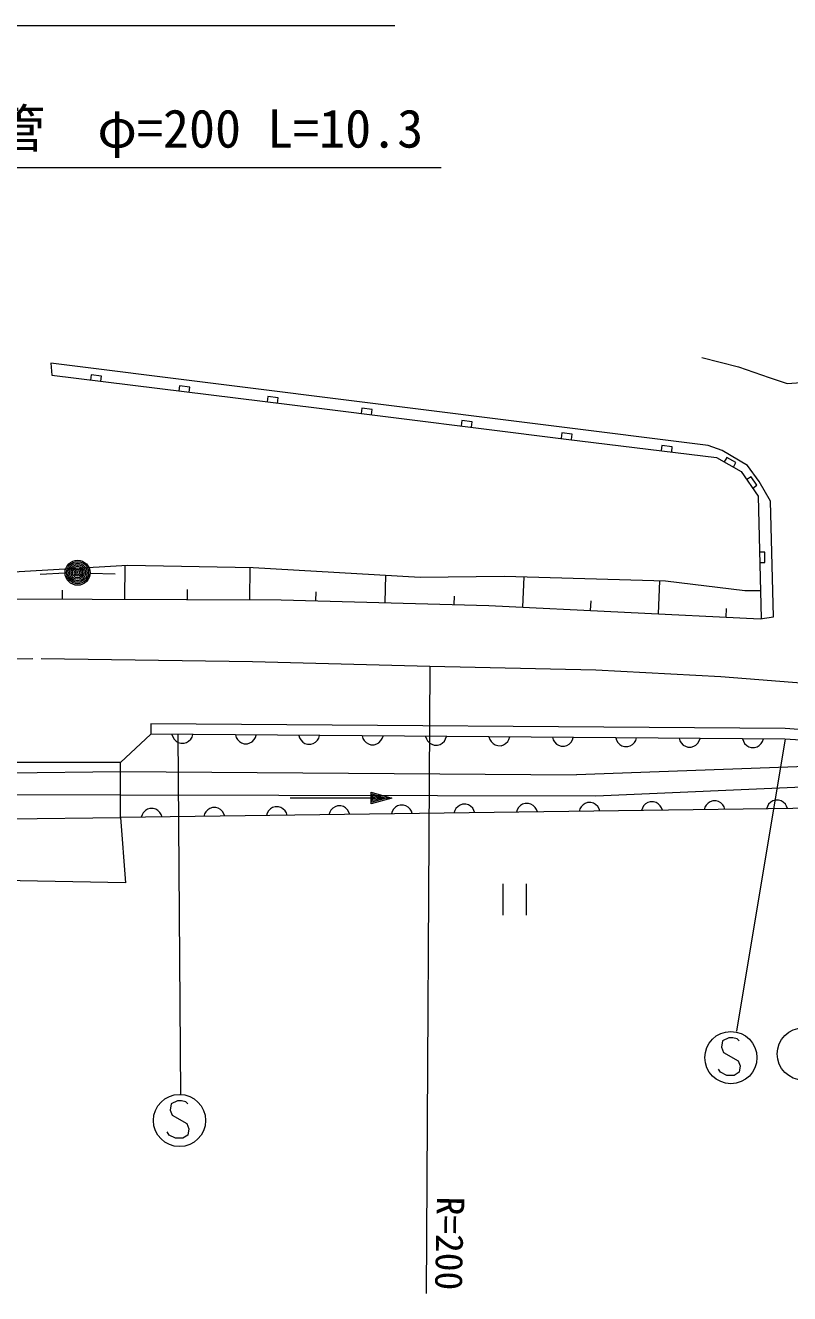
# Model space of a CAD drawing. Units: millimetres, scale not verified. Extents: x 40000 to 680000, y 20000 to 380000.
# Drawn here: x 400991 to 437614, y 271792 to 332562 of the extents above; entities that cross this region are included whole.
import ezdxf
from ezdxf.enums import TextEntityAlignment as Align

# ---------------------------------------------------------------- set-up
doc = ezdxf.new("R2010")
doc.units = ezdxf.units.MM
doc.header["$LTSCALE"] = 1000
doc.linetypes.add('CHAIN', pattern=[18.5, 12, -1.5, 3.5, -1.5])
for name, color, linetype, lineweight in [('M-BGD', 7, 'Continuous', 13), ('M-BGD-EXST', 7, 'Continuous', 13), ('M-BMK', 2, 'CHAIN', 13), ('M-STR-HTXT', 7, 'Continuous', 13)]:
    doc.layers.add(name, color=color, linetype=linetype, lineweight=lineweight)
doc.styles.add('ＭＳ ゴシック', font='')
doc.styles.get('ＭＳ ゴシック').set_extended_font_data('MS Gothic')

msp = doc.modelspace()

# ---------------------------------------------------------------- linework, layer by layer
at = {"layer": 'M-BGD'}
for p, q in [((433400, 316652), (435160, 316198)), ((433710, 312428), (402216, 316379)), ((402216, 316379), (402252, 315798)), ((435160, 316198), (436637, 315687)), ((402252, 315798), (414939, 314234)), ((404149, 315816), (404118, 315568)), ((404645, 315755), (404149, 315816)), ((404614, 315506), (404645, 315755)), ((436637, 315687), (437489, 315403)), ((437489, 315403), (438398, 315459)), ((408378, 315295), (408347, 315047)), ((408874, 315234), (408378, 315295)), ((408843, 314985), (408874, 315234)), ((412607, 314774), (412576, 314526)), ((413103, 314713), (412607, 314774)), ((413072, 314464), (413103, 314713)), ((414939, 314234), (426909, 312733)), ((417118, 314217), (417087, 313968)), ((417614, 314155), (417118, 314217)), ((417583, 313907), (417614, 314155)), ((421911, 313623), (421880, 313375)), ((422407, 313562), (421911, 313623)), ((422376, 313313), (422407, 313562)), ((426704, 313030), (426673, 312781)), ((427200, 312968), (426704, 313030)), ((427169, 312720), (427200, 312968)), ((426909, 312733), (434111, 311860)), ((431497, 312436), (431466, 312188)), ((431993, 312375), (431497, 312436)), ((431962, 312126), (431993, 312375)), ((434379, 312196), (433710, 312428)), ((434111, 311860), (435292, 311179)), ((435601, 311469), (434379, 312196)), ((434610, 311861), (434485, 311645)), ((435043, 311611), (434610, 311861)), ((434918, 311395), (435043, 311611)), ((435292, 311179), (436110, 309997)), ((436153, 310713), (435601, 311469)), ((435764, 310936), (435559, 310794)), ((436049, 310525), (435764, 310936)), ((436699, 309768), (436153, 310713)), ((435843, 310383), (436049, 310525)), ((436110, 309997), (436246, 304140)), ((436836, 304224), (436699, 309768)), ((436422, 307324), (436172, 307318)), ((436433, 306824), (436422, 307324)), ((400154, 306360), (405887, 306695)), ((402895, 306306), (401696, 306250)), ((404094, 306319), (405294, 306289)), ((405764, 305065), (405769, 306689)), ((405887, 306695), (411907, 306582)), ((411752, 305046), (411757, 306585)), ((411907, 306582), (419916, 306127)), ((436184, 306819), (436433, 306824)), ((418225, 304906), (418261, 306221)), ((419916, 306127), (423939, 306168)), ((423939, 306168), (431664, 305941)), ((424826, 304690), (424897, 306140)), ((431325, 304372), (431402, 305949)), ((431664, 305941), (435470, 305487)), ((386301, 305125), (413250, 305042)), ((402770, 305074), (402771, 305506)), ((408758, 305056), (408760, 305531)), ((414908, 304996), (414920, 305420)), ((421542, 304815), (421553, 305214)), ((435470, 305487), (436214, 305491)), ((413250, 305042), (423201, 304769)), ((423201, 304769), (436199, 304133)), ((428075, 304531), (428097, 304985)), ((434575, 304213), (434595, 304624)), ((436199, 304133), (436836, 304224)), ((407002, 299096), (406999, 298596)), ((437395, 298863), (407002, 299096)), ((405551, 297242), (406999, 298596)), ((437378, 298363), (406999, 298596)), ((408018, 298588), (408057, 298468)), ((408057, 298468), (408116, 298367)), ((408916, 298361), (408977, 298461)), ((408977, 298461), (409018, 298580)), ((411055, 298565), (411095, 298444)), ((411095, 298444), (411154, 298344)), ((411954, 298338), (412015, 298437)), ((412015, 298437), (412055, 298557)), ((414093, 298541), (414132, 298421)), ((414132, 298421), (414192, 298321)), ((414992, 298315), (415052, 298414)), ((415052, 298414), (415093, 298534)), ((417131, 298518), (417170, 298398)), ((417170, 298398), (417230, 298297)), ((418030, 298291), (418090, 298391)), ((418090, 298391), (418131, 298511)), ((420169, 298495), (420208, 298375)), ((421128, 298368), (421169, 298487)), ((423207, 298472), (423246, 298351)), ((424166, 298344), (424207, 298464)), ((426245, 298448), (426284, 298328)), ((427204, 298321), (427245, 298441)), ((429283, 298425), (429322, 298305)), ((430242, 298298), (430283, 298418)), ((432321, 298402), (432360, 298282)), ((433280, 298275), (433321, 298394)), ((438712, 298781), (437395, 298863)), ((408116, 298367), (408215, 298266)), ((408215, 298266), (408315, 298206)), ((408315, 298206), (408434, 298165)), ((408434, 298165), (408594, 298164)), ((408594, 298164), (408715, 298203)), ((408715, 298203), (408815, 298262)), ((408815, 298262), (408916, 298361)), ((411154, 298344), (411253, 298243)), ((411253, 298243), (411353, 298182)), ((411353, 298182), (411472, 298142)), ((411472, 298142), (411632, 298140)), ((411632, 298140), (411753, 298179)), ((411753, 298179), (411853, 298239)), ((411853, 298239), (411954, 298338)), ((414192, 298321), (414291, 298220)), ((414291, 298220), (414390, 298159)), ((414390, 298159), (414510, 298118)), ((414510, 298118), (414670, 298117)), ((414670, 298117), (414790, 298156)), ((414790, 298156), (414891, 298215)), ((414891, 298215), (414992, 298315)), ((417230, 298297), (417329, 298197)), ((417329, 298197), (417428, 298136)), ((417428, 298136), (417548, 298095)), ((417548, 298095), (417708, 298094)), ((417708, 298094), (417828, 298133)), ((417828, 298133), (417929, 298192)), ((417929, 298192), (418030, 298291)), ((420208, 298375), (420268, 298274)), ((420268, 298274), (420367, 298173)), ((420367, 298173), (420466, 298113)), ((420466, 298113), (420586, 298072)), ((420586, 298072), (420746, 298071)), ((420746, 298071), (420866, 298110)), ((420866, 298110), (420967, 298169)), ((420967, 298169), (421068, 298268)), ((421068, 298268), (421128, 298368)), ((423246, 298351), (423305, 298251)), ((423305, 298251), (423405, 298150)), ((423405, 298150), (423504, 298089)), ((423504, 298089), (423624, 298049)), ((423624, 298049), (423784, 298047)), ((423784, 298047), (423904, 298086)), ((423904, 298086), (424005, 298146)), ((424005, 298146), (424105, 298245)), ((424105, 298245), (424166, 298344)), ((426284, 298328), (426343, 298228)), ((426343, 298228), (426443, 298127)), ((426443, 298127), (426542, 298066)), ((426542, 298066), (426662, 298025)), ((426662, 298025), (426822, 298024)), ((426822, 298024), (426942, 298063)), ((426942, 298063), (427043, 298122)), ((427043, 298122), (427143, 298222)), ((427143, 298222), (427204, 298321)), ((429322, 298305), (429381, 298204)), ((429381, 298204), (429480, 298104)), ((429480, 298104), (429580, 298043)), ((429580, 298043), (429700, 298002)), ((429700, 298002), (429860, 298001)), ((429860, 298001), (429980, 298040)), ((429980, 298040), (430080, 298099)), ((430080, 298099), (430181, 298198)), ((430181, 298198), (430242, 298298)), ((432360, 298282), (432419, 298181)), ((432419, 298181), (432518, 298080)), ((432518, 298080), (432618, 298020)), ((432618, 298020), (432738, 297979)), ((432738, 297979), (432898, 297978)), ((432898, 297978), (433018, 298017)), ((433018, 298017), (433118, 298076)), ((433118, 298076), (433219, 298175)), ((433219, 298175), (433280, 298275)), ((435359, 298379), (435398, 298258)), ((435398, 298258), (435457, 298158)), ((435457, 298158), (435556, 298057)), ((435556, 298057), (435656, 297996)), ((435656, 297996), (435776, 297956)), ((435776, 297956), (435936, 297954)), ((435936, 297954), (436056, 297993)), ((436056, 297993), (436156, 298053)), ((436156, 298053), (436257, 298152)), ((436257, 298152), (436318, 298251)), ((436318, 298251), (436359, 298371)), ((438681, 298282), (437378, 298363)), ((405551, 297242), (400236, 297248)), ((405548, 294603), (405551, 297242)), ((400236, 296752), (405551, 296816)), ((405551, 296816), (427407, 296647)), ((438408, 297047), (427407, 296647)), ((439706, 296126), (428327, 295632)), ((405549, 295677), (400260, 295698)), ((428327, 295632), (405549, 295677)), ((418555, 295536), (413674, 295536)), ((417555, 295256), (417555, 295816)), ((417555, 295816), (418555, 295536)), ((418555, 295536), (417555, 295256)), ((417595, 295336), (417595, 295736)), ((417595, 295736), (418275, 295536)), ((418275, 295536), (417595, 295336)), ((417635, 295416), (417635, 295656)), ((417635, 295656), (418115, 295536)), ((418115, 295536), (417635, 295416)), ((417675, 295496), (417675, 295576)), ((417675, 295576), (417875, 295536)), ((417875, 295536), (417675, 295496)), ((430933, 295362), (430813, 295321)), ((431093, 295364), (430933, 295362)), ((431213, 295326), (431093, 295364)), ((433810, 295361), (433711, 295299)), ((433929, 295402), (433810, 295361)), ((434089, 295404), (433929, 295402)), ((434210, 295366), (434089, 295404)), ((434311, 295307), (434210, 295366)), ((436807, 295401), (436707, 295339)), ((436926, 295442), (436807, 295401)), ((437086, 295444), (436926, 295442)), ((437207, 295406), (437086, 295444)), ((437307, 295347), (437207, 295406)), ((437409, 295249), (437307, 295347)), ((441506, 295084), (405548, 294603)), ((406585, 294737), (406546, 294616)), ((406643, 294837), (406585, 294737)), ((406742, 294939), (406643, 294837)), ((406841, 295000), (406742, 294939)), ((406961, 295042), (406841, 295000)), ((407121, 295044), (406961, 295042)), ((407241, 295005), (407121, 295044)), ((407342, 294947), (407241, 295005)), ((407443, 294848), (407342, 294947)), ((407505, 294749), (407443, 294848)), ((407546, 294630), (407505, 294749)), ((409581, 294777), (409543, 294656)), ((409640, 294878), (409581, 294777)), ((409739, 294979), (409640, 294878)), ((409838, 295040), (409739, 294979)), ((409957, 295082), (409838, 295040)), ((410117, 295084), (409957, 295082)), ((410238, 295046), (410117, 295084)), ((410338, 294987), (410238, 295046)), ((410440, 294888), (410338, 294987)), ((410501, 294789), (410440, 294888)), ((410543, 294670), (410501, 294789)), ((412578, 294817), (412539, 294696)), ((412636, 294918), (412578, 294817)), ((412735, 295019), (412636, 294918)), ((412834, 295080), (412735, 295019)), ((412954, 295122), (412834, 295080)), ((413114, 295124), (412954, 295122)), ((413234, 295086), (413114, 295124)), ((413335, 295027), (413234, 295086)), ((413436, 294928), (413335, 295027)), ((413498, 294829), (413436, 294928)), ((413539, 294710), (413498, 294829)), ((415574, 294857), (415536, 294736)), ((415633, 294958), (415574, 294857)), ((415732, 295059), (415633, 294958)), ((415831, 295120), (415732, 295059)), ((415950, 295162), (415831, 295120)), ((416110, 295164), (415950, 295162)), ((416231, 295126), (416110, 295164)), ((416332, 295067), (416231, 295126)), ((416433, 294968), (416332, 295067)), ((416494, 294869), (416433, 294968)), ((416536, 294750), (416494, 294869)), ((418571, 294897), (418532, 294776)), ((418629, 294998), (418571, 294897)), ((418728, 295099), (418629, 294998)), ((418827, 295160), (418728, 295099)), ((418947, 295202), (418827, 295160)), ((419107, 295204), (418947, 295202)), ((419227, 295166), (419107, 295204)), ((419328, 295107), (419227, 295166)), ((419429, 295008), (419328, 295107)), ((419491, 294909), (419429, 295008)), ((419532, 294790), (419491, 294909)), ((421567, 294937), (421529, 294816)), ((421626, 295038), (421567, 294937)), ((421725, 295139), (421626, 295038)), ((421824, 295200), (421725, 295139)), ((421943, 295242), (421824, 295200)), ((422103, 295244), (421943, 295242)), ((422224, 295206), (422103, 295244)), ((422325, 295147), (422224, 295206)), ((422426, 295048), (422325, 295147)), ((422487, 294949), (422426, 295048)), ((422529, 294830), (422487, 294949)), ((424564, 294977), (424525, 294857)), ((424623, 295078), (424564, 294977)), ((424721, 295179), (424623, 295078)), ((424820, 295240), (424721, 295179)), ((424940, 295282), (424820, 295240)), ((425100, 295284), (424940, 295282)), ((425220, 295246), (425100, 295284)), ((425321, 295187), (425220, 295246)), ((425422, 295089), (425321, 295187)), ((425484, 294989), (425422, 295089)), ((425525, 294870), (425484, 294989)), ((427560, 295017), (427522, 294897)), ((427619, 295118), (427560, 295017)), ((427718, 295219), (427619, 295118)), ((427817, 295281), (427718, 295219)), ((427936, 295322), (427817, 295281)), ((428096, 295324), (427936, 295322)), ((428217, 295286), (428096, 295324)), ((428318, 295227), (428217, 295286)), ((428419, 295129), (428318, 295227)), ((428480, 295029), (428419, 295129)), ((428522, 294910), (428480, 295029)), ((430557, 295057), (430519, 294937)), ((430616, 295158), (430557, 295057)), ((430714, 295259), (430616, 295158)), ((430813, 295321), (430714, 295259)), ((431314, 295267), (431213, 295326)), ((431416, 295169), (431314, 295267)), ((431477, 295069), (431416, 295169)), ((431518, 294950), (431477, 295069)), ((433554, 295097), (433515, 294977)), ((433612, 295198), (433554, 295097)), ((433711, 295299), (433612, 295198)), ((434412, 295209), (434311, 295307)), ((434473, 295110), (434412, 295209)), ((434515, 294990), (434473, 295110)), ((436550, 295137), (436512, 295017)), ((436609, 295238), (436550, 295137)), ((436707, 295339), (436609, 295238)), ((437470, 295150), (437409, 295249)), ((437512, 295030), (437470, 295150)), ((400233, 294549), (405548, 294603)), ((405548, 294603), (405782, 291473)), ((405782, 291473), (399893, 291590)), ((423864, 291424), (423864, 289924)), ((425004, 289924), (425004, 291424))]:
    msp.add_line(p, q, dxfattribs=at)
for radius in [600, 528, 456, 384, 312, 240, 168, 96, 24]:
    msp.add_circle((403494, 306334), radius, dxfattribs=at)
at = {"layer": 'M-BGD-EXST'}
for p, q in [((408305, 298614), (408431, 281355)), ((437407, 298374), (435067, 284367)), ((434400, 283902), (434350, 283602)), ((434700, 284052), (434400, 283902)), ((434900, 284052), (434700, 284052)), ((435100, 284002), (434900, 284052)), ((435200, 283902), (435100, 284002)), ((434350, 283602), (434450, 283352)), ((434450, 283352), (435150, 282952)), ((435150, 282952), (435250, 282702)), ((435250, 282702), (435200, 282402)), ((434300, 282402), (434200, 282552)), ((434600, 282252), (434300, 282402)), ((434950, 282252), (434600, 282252)), ((435200, 282402), (434950, 282252)), ((407980, 280887), (407930, 280587)), ((408280, 281037), (407980, 280887)), ((408480, 281037), (408280, 281037)), ((408680, 280987), (408480, 281037)), ((408780, 280887), (408680, 280987)), ((407930, 280587), (408030, 280337)), ((408030, 280337), (408730, 279937)), ((408730, 279937), (408830, 279687)), ((408830, 279687), (408780, 279387)), ((407880, 279387), (407780, 279537)), ((408180, 279237), (407880, 279387)), ((408530, 279237), (408180, 279237)), ((408780, 279387), (408530, 279237))]:
    msp.add_line(p, q, dxfattribs=at)
for centre in [(438267, 283276), (434800, 283102), (408380, 280087)]:
    msp.add_circle(centre, 1250, dxfattribs=at)
at = {"layer": 'M-BMK'}
for p, q in [((389346, 302106), (401750, 302224)), ((401750, 302224), (411883, 302088)), ((411883, 302088), (420381, 301860)), ((420381, 301860), (428324, 301687)), ((428324, 301687), (434322, 301369)), ((434322, 301369), (440501, 300869))]:
    msp.add_line(p, q, dxfattribs=at)
at = {"layer": 'M-STR-HTXT'}
for p, q in [((388974, 332562), (418691, 332562)), ((389558, 325759), (420910, 325759)), ((420381, 301860), (420195, 271792))]:
    msp.add_line(p, q, dxfattribs=at)

# ---------------------------------------------------------------- texts
at = {"layer": 'M-STR-HTXT', "style": 'ＭＳ ゴシック'}
msp.add_text('ヒューム管\u3000φ=200 L=10.3', height=1833, dxfattribs=at).set_placement((389442, 326154), align=Align.BOTTOM_LEFT)
msp.add_text('R=200', height=1320, rotation=268.862, dxfattribs=at).set_placement((420318, 276464), align=Align.BOTTOM_LEFT)

doc.saveas('drawing.dxf')
